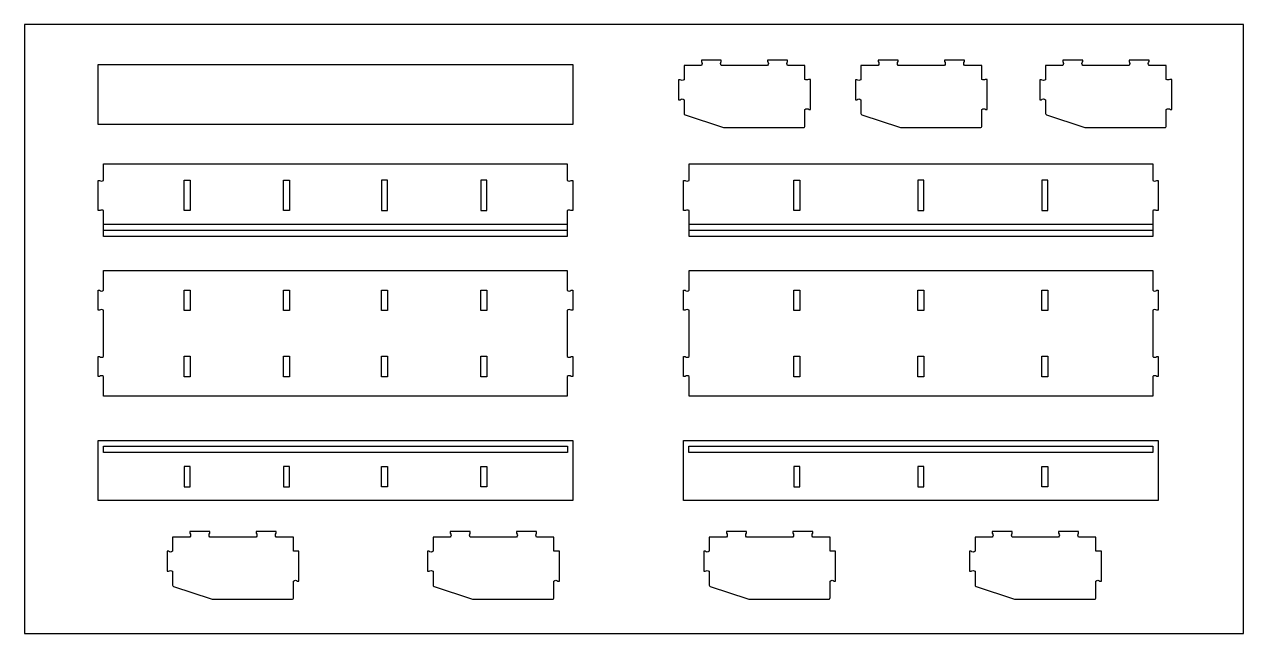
# Model space of a CAD drawing. Extents: x 614 to 3054, y -608 to 612.
import ezdxf

# ---------------------------------------------------------------- set-up
doc = ezdxf.new("R2010")
doc.units = 0
doc.layers.get('0').update_dxf_attribs({"linetype": 'CONTINUOUS'})
doc.layers.add('CNCSHAPE', color=7, linetype='CONTINUOUS')
doc.layers.add('DEPT', color=8, linetype='CONTINUOUS')

msp = doc.modelspace()

# ---------------------------------------------------------------- linework, layer by layer
at = {"linetype": 'CONTINUOUS'}
msp.add_lwpolyline([(614.3, -607.5), (3054.3, -607.5), (3054.3, 612.5), (614.3, 612.5)], close=True, dxfattribs=at)
at = {"layer": 'CNCSHAPE'}
for points in [[(1923.5, 461.6), (1926.5, 461.6, -0.375), (1934.5, 461.6), (1934.5, 434.1, 0.323593), (1936.5, 431.3), (2011.7, 406.5, 0.076883), (2015.4, 405.9), (2173.5, 405.9, 0.414214), (2176.5, 408.9), (2176.5, 442.1, -0.375), (2184.5, 442.1), (2187.5, 442.1), (2187.5, 502.1), (2183.5, 502.1, -0.142857), (2176.5, 502.1), (2176.5, 530.1), (2146.5, 530.1), (2141.8, 530.1, -0.375), (2141.8, 538.1), (2141.8, 541.1), (2101.8, 541.1), (2101.8, 538.1, -0.375), (2101.8, 530.1), (2009.1, 530.1, -0.375), (2009.1, 538.1), (2009.1, 541.1), (1969.1, 541.1), (1969.1, 538.1, -0.375), (1969.1, 530.1), (1934.5, 530.1), (1934.5, 501.6, -0.375), (1926.5, 501.6), (1923.5, 501.6)], [(2277.4, 461.6), (2280.4, 461.6, -0.375), (2288.4, 461.6), (2288.4, 434.1, 0.323593), (2290.4, 431.3), (2365.6, 406.5, 0.076883), (2369.3, 405.9), (2527.4, 405.9, 0.414214), (2530.4, 408.9), (2530.4, 442.1, -0.375), (2538.4, 442.1), (2541.4, 442.1), (2541.4, 502.1), (2537.4, 502.1, -0.142857), (2530.4, 502.1), (2530.4, 530.1), (2500.4, 530.1), (2495.8, 530.1, -0.375), (2495.8, 538.1), (2495.8, 541.1), (2455.8, 541.1), (2455.8, 538.1, -0.375), (2455.8, 530.1), (2363, 530.1, -0.375), (2363, 538.1), (2363, 541.1), (2323, 541.1), (2323, 538.1, -0.375), (2323, 530.1), (2288.4, 530.1), (2288.4, 501.6, -0.375), (2280.4, 501.6), (2277.4, 501.6)], [(2646.6, 461.6), (2649.6, 461.6, -0.375), (2657.6, 461.6), (2657.6, 434.1, 0.323593), (2659.7, 431.3), (2734.8, 406.5, 0.076883), (2738.6, 405.9), (2896.6, 405.9, 0.414214), (2899.6, 408.9), (2899.6, 442.1, -0.375), (2907.6, 442.1), (2910.6, 442.1), (2910.6, 502.1), (2906.6, 502.1, -0.142857), (2899.6, 502.1), (2899.6, 530.1), (2869.7, 530.1), (2865, 530.1, -0.375), (2865, 538.1), (2865, 541.1), (2825, 541.1), (2825, 538.1, -0.375), (2825, 530.1), (2732.3, 530.1, -0.375), (2732.3, 538.1), (2732.3, 541.1), (2692.3, 541.1), (2692.3, 538.1, -0.375), (2692.3, 530.1), (2657.6, 530.1), (2657.6, 501.6, -0.375), (2649.6, 501.6), (2646.6, 501.6)], [(1700.8, 300, 0.375), (1708.8, 300), (1708.8, 300), (1711.8, 300), (1711.8, 240), (1707.8, 240, 0.142857), (1700.8, 240), (1700.8, 188), (772.8, 188), (772.8, 240, 0.142857), (765.8, 240), (761.8, 240), (761.8, 300), (764.8, 300), (764.8, 300, 0.375), (772.8, 300), (772.8, 333), (1700.8, 333)], [(2872.4, 300, 0.375), (2880.4, 300), (2880.4, 300), (2883.4, 300), (2883.4, 240), (2879.4, 240, 0.142857), (2872.4, 240), (2872.4, 188), (1944.4, 188), (1944.4, 240, 0.142857), (1937.4, 240), (1933.4, 240), (1933.4, 300), (1936.4, 300), (1936.4, 300, 0.375), (1944.4, 300), (1944.4, 333), (2872.4, 333)], [(1700.8, 119.7), (1700.8, 84.7), (1700.8, 80, 0.375), (1708.8, 80), (1711.8, 80), (1711.8, 40), (1711.8, 40), (1708.8, 40, 0.375), (1700.8, 40), (1700.8, 40), (1700.8, -52.7, 0.375), (1708.8, -52.7), (1711.8, -52.7), (1711.8, -92.7), (1711.8, -92.7), (1708.8, -92.7, 0.375), (1700.8, -92.7), (1700.8, -132.3), (772.8, -132.3), (772.8, -92.7, 0.375), (764.8, -92.7), (761.8, -92.7), (761.8, -92.7), (761.8, -52.7), (764.8, -52.7, 0.375), (772.8, -52.7), (772.8, 40), (772.8, 40, 0.375), (764.8, 40), (761.8, 40), (761.8, 40), (761.8, 80), (764.8, 80, 0.375), (772.8, 80), (772.8, 84.7), (772.8, 119.7)], [(2872.4, 119.7), (2872.4, 84.7), (2872.4, 80, 0.375), (2880.4, 80), (2883.4, 80), (2883.4, 40), (2883.4, 40), (2880.4, 40, 0.375), (2872.4, 40), (2872.4, 40), (2872.4, -52.7, 0.375), (2880.4, -52.7), (2883.4, -52.7), (2883.4, -92.7), (2883.4, -92.7), (2880.4, -92.7, 0.375), (2872.4, -92.7), (2872.4, -132.3), (1944.4, -132.3), (1944.4, -92.7, 0.375), (1936.4, -92.7), (1933.4, -92.7), (1933.4, -92.7), (1933.4, -52.7), (1936.4, -52.7, 0.375), (1944.4, -52.7), (1944.4, 40), (1944.4, 40, 0.375), (1936.4, 40), (1933.4, 40), (1933.4, 40), (1933.4, 80), (1936.4, 80, 0.375), (1944.4, 80), (1944.4, 84.7), (1944.4, 119.7)], [(899.9, -482.7), (902.9, -482.7, -0.375), (910.9, -482.7), (910.9, -510.2, 0.323593), (913, -513.1), (988.1, -537.9, 0.076883), (991.9, -538.5), (1149.9, -538.5, 0.414214), (1152.9, -535.5), (1152.9, -502.2, -0.375), (1160.9, -502.2), (1163.9, -502.2), (1163.9, -442.2), (1159.9, -442.2, -0.142857), (1152.9, -442.2), (1152.9, -414.2), (1123, -414.2), (1118.3, -414.2, -0.375), (1118.3, -406.2), (1118.3, -403.2), (1078.3, -403.2), (1078.3, -406.2, -0.375), (1078.3, -414.2), (985.5, -414.2, -0.375), (985.5, -406.2), (985.5, -403.2), (945.5, -403.2), (945.5, -406.2, -0.375), (945.5, -414.2), (910.9, -414.2), (910.9, -442.7, -0.375), (902.9, -442.7), (899.9, -442.7)], [(1421.1, -482.7), (1424.1, -482.7, -0.375), (1432.1, -482.7), (1432.1, -510.2, 0.323593), (1434.2, -513.1), (1509.3, -537.9, 0.076883), (1513, -538.5), (1671.1, -538.5, 0.414214), (1674.1, -535.5), (1674.1, -502.2, -0.375), (1682.1, -502.2), (1685.1, -502.2), (1685.1, -442.2), (1681.1, -442.2, -0.142857), (1674.1, -442.2), (1674.1, -414.2), (1644.2, -414.2), (1639.5, -414.2, -0.375), (1639.5, -406.2), (1639.5, -403.2), (1599.5, -403.2), (1599.5, -406.2, -0.375), (1599.5, -414.2), (1506.7, -414.2, -0.375), (1506.7, -406.2), (1506.7, -403.2), (1466.7, -403.2), (1466.7, -406.2, -0.375), (1466.7, -414.2), (1432.1, -414.2), (1432.1, -442.7, -0.375), (1424.1, -442.7), (1421.1, -442.7)], [(1973.8, -482.7), (1976.8, -482.7, -0.375), (1984.8, -482.7), (1984.8, -510.2, 0.323593), (1986.8, -513.1), (2062, -537.9, 0.076883), (2065.7, -538.5), (2223.8, -538.5, 0.414214), (2226.8, -535.5), (2226.8, -502.2, -0.375), (2234.8, -502.2), (2237.8, -502.2), (2237.8, -442.2), (2233.8, -442.2, -0.142857), (2226.8, -442.2), (2226.8, -414.2), (2196.8, -414.2), (2192.1, -414.2, -0.375), (2192.1, -406.2), (2192.1, -403.2), (2152.1, -403.2), (2152.1, -406.2, -0.375), (2152.1, -414.2), (2059.4, -414.2, -0.375), (2059.4, -406.2), (2059.4, -403.2), (2019.4, -403.2), (2019.4, -406.2, -0.375), (2019.4, -414.2), (1984.8, -414.2), (1984.8, -442.7, -0.375), (1976.8, -442.7), (1973.8, -442.7)], [(2505.8, -482.7), (2508.8, -482.7, -0.375), (2516.8, -482.7), (2516.8, -510.2, 0.323593), (2518.8, -513.1), (2594, -537.9, 0.076883), (2597.7, -538.5), (2755.8, -538.5, 0.414214), (2758.8, -535.5), (2758.8, -502.2, -0.375), (2766.8, -502.2), (2769.8, -502.2), (2769.8, -442.2), (2765.8, -442.2, -0.142857), (2758.8, -442.2), (2758.8, -414.2), (2728.8, -414.2), (2724.1, -414.2, -0.375), (2724.1, -406.2), (2724.1, -403.2), (2684.1, -403.2), (2684.1, -406.2, -0.375), (2684.1, -414.2), (2591.4, -414.2, -0.375), (2591.4, -406.2), (2591.4, -403.2), (2551.4, -403.2), (2551.4, -406.2, -0.375), (2551.4, -414.2), (2516.8, -414.2), (2516.8, -442.7, -0.375), (2508.8, -442.7), (2505.8, -442.7)]]:
    msp.add_lwpolyline(points, format="xyb", close=True, dxfattribs=at)
for points in [[(761.8, 532.2), (1711.8, 532.2), (1711.8, 412.2), (761.8, 412.2)], [(933.8, 300.5), (945.8, 300.5), (945.8, 239.5), (933.8, 239.5)], [(1132.8, 300.5), (1144.8, 300.5), (1144.8, 239.5), (1132.8, 239.5)], [(1340.8, 300.5), (1328.8, 300.5), (1328.8, 239.5), (1340.8, 239.5)], [(1539.8, 300.5), (1527.8, 300.5), (1527.8, 239.5), (1539.8, 239.5)], [(2154.4, 300.5), (2166.4, 300.5), (2166.4, 239.5), (2154.4, 239.5)], [(2414.4, 300.5), (2402.4, 300.5), (2402.4, 239.5), (2414.4, 239.5)], [(2662.4, 300.5), (2650.4, 300.5), (2650.4, 239.5), (2662.4, 239.5)], [(933.8, 80.5), (945.8, 80.5), (945.8, 39.5), (933.8, 39.5)], [(1132.8, 80.5), (1144.8, 80.5), (1144.8, 39.5), (1132.8, 39.5)], [(1328.8, 80.5), (1340.8, 80.5), (1340.8, 39.5), (1328.8, 39.5)], [(1527.8, 80.5), (1539.8, 80.5), (1539.8, 39.5), (1527.8, 39.5)], [(2154.4, 80.5), (2166.4, 80.5), (2166.4, 39.5), (2154.4, 39.5)], [(2402.4, 80.5), (2414.4, 80.5), (2414.4, 39.5), (2402.4, 39.5)], [(2650.4, 80.5), (2662.4, 80.5), (2662.4, 39.5), (2650.4, 39.5)], [(933.8, -52.2), (945.8, -52.2), (945.8, -93.2), (933.8, -93.2)], [(1132.8, -52.2), (1144.8, -52.2), (1144.8, -93.2), (1132.8, -93.2)], [(1328.8, -52.2), (1340.8, -52.2), (1340.8, -93.2), (1328.8, -93.2)], [(1527.8, -52.2), (1539.8, -52.2), (1539.8, -93.2), (1527.8, -93.2)], [(2154.4, -52.2), (2166.4, -52.2), (2166.4, -93.2), (2154.4, -93.2)], [(2402.4, -52.2), (2414.4, -52.2), (2414.4, -93.2), (2402.4, -93.2)], [(2650.4, -52.2), (2662.4, -52.2), (2662.4, -93.2), (2650.4, -93.2)], [(761.8, -340.6), (761.8, -220.6), (1711.8, -220.6), (1711.8, -340.6)], [(1933.4, -340.6), (1933.4, -220.6), (2883.4, -220.6), (2883.4, -340.6)], [(933.8, -313.6), (945.8, -313.6), (945.8, -272.6), (933.8, -272.6)], [(1132.8, -313.6), (1144.8, -313.6), (1144.8, -272.6), (1132.8, -272.6)], [(1340.8, -313.6), (1328.8, -313.6), (1328.8, -272.6), (1340.8, -272.6)], [(1539.8, -313.6), (1527.8, -313.6), (1527.8, -272.6), (1539.8, -272.6)], [(2154.4, -313.6), (2166.4, -313.6), (2166.4, -272.6), (2154.4, -272.6)], [(2402.4, -313.6), (2414.4, -313.6), (2414.4, -272.6), (2402.4, -272.6)], [(2662.4, -313.6), (2650.4, -313.6), (2650.4, -272.6), (2662.4, -272.6)]]:
    msp.add_lwpolyline(points, close=True, dxfattribs=at)
at = {"layer": 'DEPT'}
for points in [[(1700.8, 199.6), (772.8, 199.6), (772.8, 212.4), (1700.8, 212.4)], [(2872.4, 199.6), (1944.4, 199.6), (1944.4, 212.4), (2872.4, 212.4)], [(1701.2, -245), (772.4, -245), (772.4, -232.2), (1701.2, -232.2)], [(2872.8, -245), (1944, -245), (1944, -232.2), (2872.8, -232.2)]]:
    msp.add_lwpolyline(points, close=True, dxfattribs=at)

doc.saveas('drawing.dxf')
